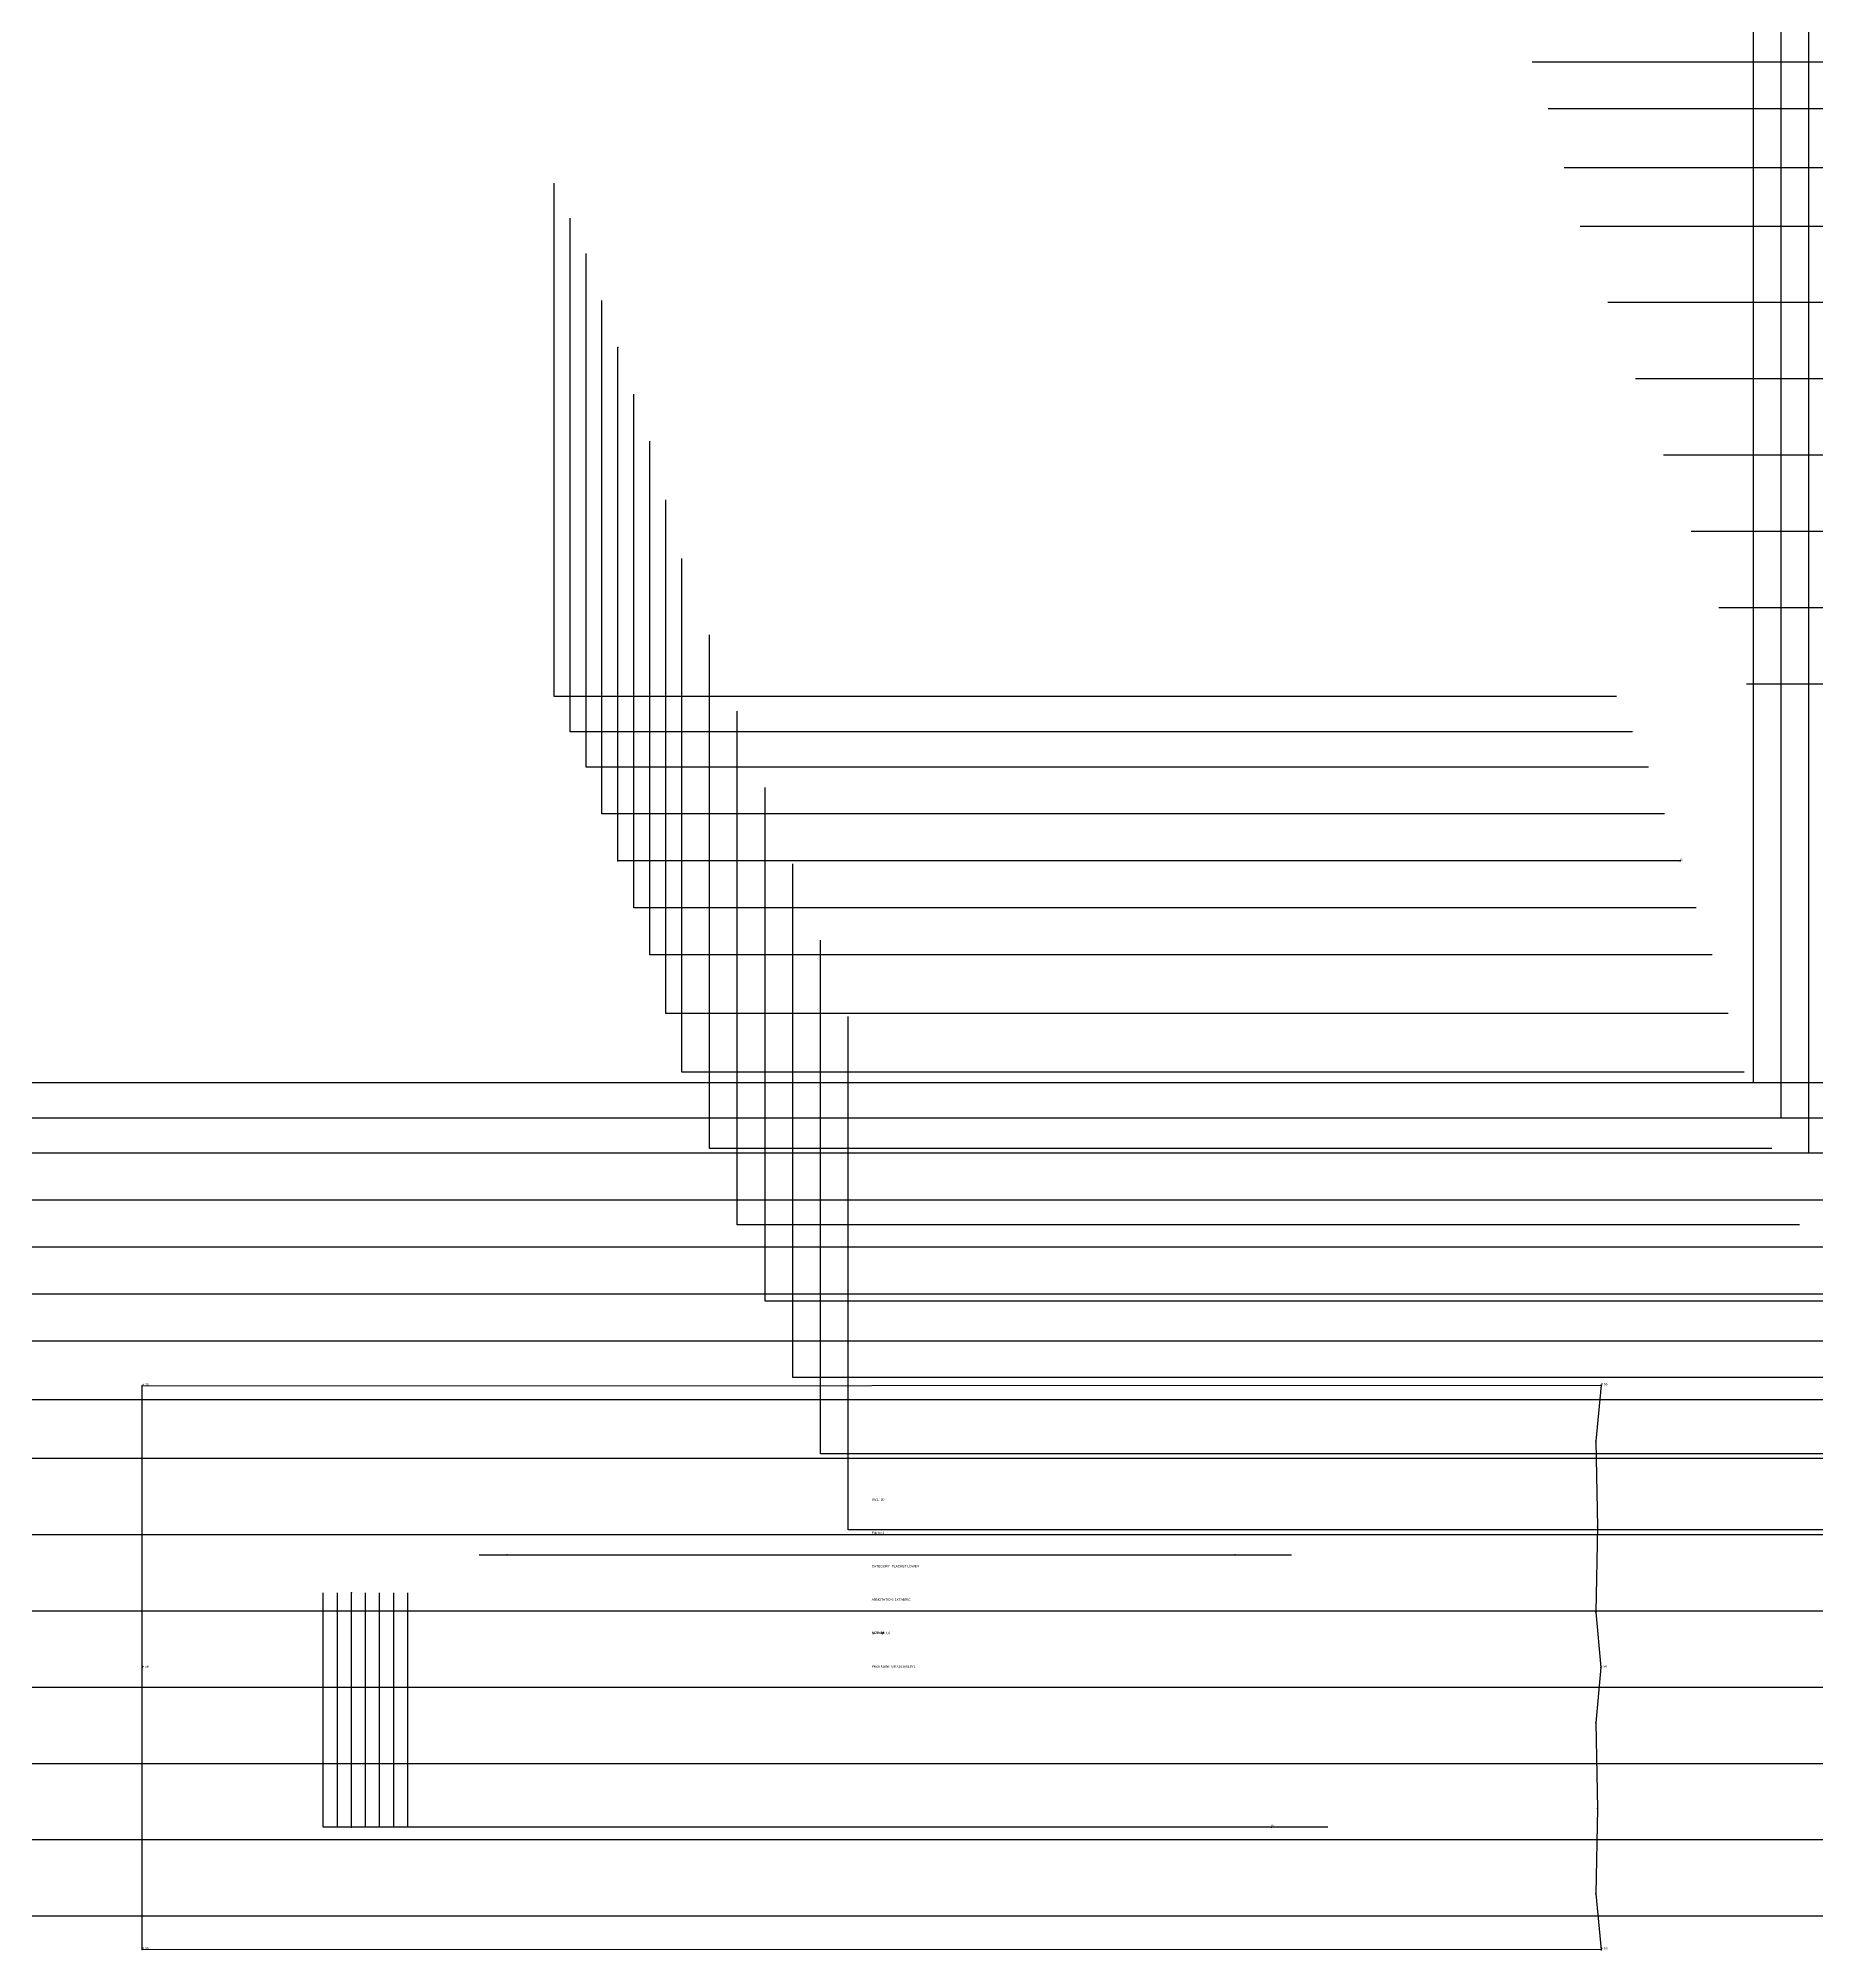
# Model space of a CAD drawing. Extents: x -43 to 1613, y 0 to 910.
# Drawn here: x 827 to 1016.5, y 491.2 to 694.8 of the extents above; entities that cross this region are included whole.
import ezdxf

# ---------------------------------------------------------------- set-up
doc = ezdxf.new("R2010")
doc.units = 0

# ---------------------------------------------------------------- blocks, each defined once
blk = doc.blocks.new('GMX1016S18BK_42')
at = {"layer": '1'}
blk.add_lwpolyline([(1493.6496, 583.5193), (813.6128, 583.5193)], dxfattribs=at)
at = {"layer": '6'}
blk.add_line((1493.6496, 583.5193), (813.6128, 583.5193), dxfattribs=at)
at = {"layer": '8'}
blk.add_line((1009.7136, 583.5193), (1009.7136, 811.017), dxfattribs=at)
blk.add_lwpolyline([(995.1289, 624.6572), (881.9795, 624.6572), (881.9795, 679.3459)], dxfattribs=at)
at = {"layer": '84'}
blk.add_lwpolyline([(1493.6496, 583.5193), (813.6128, 583.5193)], dxfattribs=at)
at = {"layer": '85'}
for points in [[(1009.7136, 583.5193), (1009.7136, 811.017)], [(995.1289, 624.6572), (881.9795, 624.6572), (881.9795, 679.3459)]]:
    blk.add_lwpolyline(points, dxfattribs=at)
blk = doc.blocks.new('GMX1016S18BK_44')
at = {"layer": '1'}
blk.add_lwpolyline([(1497.8508, 579.7703), (807.814, 579.7703)], dxfattribs=at)
at = {"layer": '6'}
blk.add_line((1497.8508, 579.7703), (807.814, 579.7703), dxfattribs=at)
at = {"layer": '8'}
blk.add_line((1012.665, 579.7703), (1012.665, 814.7686), dxfattribs=at)
blk.add_lwpolyline([(996.8307, 620.9081), (883.6813, 620.9081), (883.6813, 675.5969)], dxfattribs=at)
at = {"layer": '84'}
blk.add_lwpolyline([(1497.8508, 579.7703), (807.814, 579.7703)], dxfattribs=at)
at = {"layer": '85'}
for points in [[(1012.665, 579.7703), (1012.665, 814.7686)], [(996.8307, 620.9081), (883.6813, 620.9081), (883.6813, 675.5969)]]:
    blk.add_lwpolyline(points, dxfattribs=at)
blk = doc.blocks.new('GMX1016S18BK_46')
at = {"layer": '1'}
blk.add_lwpolyline([(1502.0519, 576.0187), (802.0152, 576.0187)], dxfattribs=at)
at = {"layer": '6'}
blk.add_line((1502.0519, 576.0187), (802.0152, 576.0187), dxfattribs=at)
at = {"layer": '8'}
blk.add_line((1015.6165, 576.0187), (1015.6165, 818.5176), dxfattribs=at)
blk.add_lwpolyline([(998.5325, 617.1566), (885.3831, 617.1566), (885.3831, 671.8453)], dxfattribs=at)
at = {"layer": '84'}
blk.add_lwpolyline([(1502.0519, 576.0187), (802.0152, 576.0187)], dxfattribs=at)
at = {"layer": '85'}
for points in [[(1015.6165, 576.0187), (1015.6165, 818.5176)], [(998.5325, 617.1566), (885.3831, 617.1566), (885.3831, 671.8453)]]:
    blk.add_lwpolyline(points, dxfattribs=at)
blk = doc.blocks.new('GMX1016S18BK_48')
at = {"layer": '1'}
blk.add_lwpolyline([(1506.2531, 571.02), (796.2164, 571.02)], dxfattribs=at)
at = {"layer": '6'}
blk.add_line((1506.2531, 571.02), (796.2164, 571.02), dxfattribs=at)
at = {"layer": '8'}
blk.add_lwpolyline([(1000.2343, 612.1578), (887.0849, 612.1578), (887.0849, 666.8466)], dxfattribs=at)
at = {"layer": '84'}
blk.add_lwpolyline([(1506.2531, 571.02), (796.2164, 571.02)], dxfattribs=at)
at = {"layer": '85'}
blk.add_lwpolyline([(1000.2343, 612.1578), (887.0849, 612.1578), (887.0849, 666.8466)], dxfattribs=at)
blk = doc.blocks.new('GMX1016S18BK_50')
at = {"layer": '1'}
blk.add_lwpolyline([(1510.4542, 566.0187), (790.4176, 566.0187)], dxfattribs=at)
at = {"layer": '2'}
for p in [(888.7867, 661.8453), (888.7867, 607.1566), (1001.9361, 607.1566)]:
    blk.add_point(p, dxfattribs=at)
at = {"layer": '6'}
blk.add_line((1510.4542, 566.0187), (790.4176, 566.0187), dxfattribs=at)
at = {"layer": '8'}
blk.add_lwpolyline([(1001.9361, 607.1566), (888.7867, 607.1566), (888.7867, 661.8453)], dxfattribs=at)
at = {"layer": '84'}
blk.add_lwpolyline([(1510.4542, 566.0187), (790.4176, 566.0187)], dxfattribs=at)
at = {"layer": '85'}
blk.add_lwpolyline([(1001.9361, 607.1566), (888.7867, 607.1566), (888.7867, 661.8453)], dxfattribs=at)
at = {"layer": '8'}
blk.add_text('B', height=0.25, dxfattribs=at).set_placement((1001.9361, 607.1566))
at = {"layer": '85'}
blk.add_text('B', height=0.25, dxfattribs=at).set_placement((1001.9361, 607.1566))
blk = doc.blocks.new('GMX1016S18BK_52')
at = {"layer": '1'}
blk.add_lwpolyline([(1514.6554, 561.02), (784.6187, 561.02)], dxfattribs=at)
at = {"layer": '5'}
blk.add_line((986.1677, 692.2694), (1356.0603, 692.2694), dxfattribs=at)
at = {"layer": '6'}
blk.add_line((1514.6554, 561.02), (784.6187, 561.02), dxfattribs=at)
at = {"layer": '7'}
blk.add_line((986.1677, 692.2694), (1356.0603, 692.2694), dxfattribs=at)
at = {"layer": '8'}
blk.add_lwpolyline([(1003.6379, 602.1579), (890.4885, 602.1579), (890.4885, 656.8466)], dxfattribs=at)
at = {"layer": '84'}
blk.add_lwpolyline([(1514.6554, 561.02), (784.6187, 561.02)], dxfattribs=at)
at = {"layer": '85'}
blk.add_lwpolyline([(1003.6379, 602.1579), (890.4885, 602.1579), (890.4885, 656.8466)], dxfattribs=at)
blk = doc.blocks.new('GMX1016S18BK_54')
at = {"layer": '1'}
blk.add_lwpolyline([(1518.8566, 556.0187), (778.8199, 556.0187)], dxfattribs=at)
at = {"layer": '5'}
blk.add_line((987.8696, 687.2682), (1357.7621, 687.2682), dxfattribs=at)
at = {"layer": '6'}
blk.add_line((1518.8566, 556.0187), (778.8199, 556.0187), dxfattribs=at)
at = {"layer": '7'}
blk.add_line((987.8696, 687.2682), (1357.7621, 687.2682), dxfattribs=at)
at = {"layer": '8'}
blk.add_lwpolyline([(1005.3397, 597.1566), (892.1903, 597.1566), (892.1903, 651.8453)], dxfattribs=at)
at = {"layer": '84'}
blk.add_lwpolyline([(1518.8566, 556.0187), (778.8199, 556.0187)], dxfattribs=at)
at = {"layer": '85'}
blk.add_lwpolyline([(1005.3397, 597.1566), (892.1903, 597.1566), (892.1903, 651.8453)], dxfattribs=at)
blk = doc.blocks.new('GMX1016S18BK_56')
at = {"layer": '1'}
blk.add_lwpolyline([(1523.0577, 549.7704), (773.0211, 549.7704)], dxfattribs=at)
at = {"layer": '5'}
blk.add_line((989.5714, 681.0198), (1359.4639, 681.0198), dxfattribs=at)
at = {"layer": '6'}
blk.add_line((1523.0577, 549.7704), (773.0211, 549.7704), dxfattribs=at)
at = {"layer": '7'}
blk.add_line((989.5714, 681.0198), (1359.4639, 681.0198), dxfattribs=at)
at = {"layer": '8'}
blk.add_lwpolyline([(1007.0415, 590.9082), (893.8921, 590.9082), (893.8921, 645.5969)], dxfattribs=at)
at = {"layer": '84'}
blk.add_lwpolyline([(1523.0577, 549.7704), (773.0211, 549.7704)], dxfattribs=at)
at = {"layer": '85'}
blk.add_lwpolyline([(1007.0415, 590.9082), (893.8921, 590.9082), (893.8921, 645.5969)], dxfattribs=at)
blk = doc.blocks.new('GMX1016S18BK_58')
at = {"layer": '1'}
blk.add_lwpolyline([(1527.2589, 543.5194), (767.2223, 543.5194)], dxfattribs=at)
at = {"layer": '5'}
blk.add_line((991.2731, 674.7688), (1361.1657, 674.7688), dxfattribs=at)
at = {"layer": '6'}
blk.add_line((1527.2589, 543.5194), (767.2223, 543.5194), dxfattribs=at)
at = {"layer": '7'}
blk.add_line((991.2731, 674.7688), (1361.1657, 674.7688), dxfattribs=at)
at = {"layer": '8'}
blk.add_lwpolyline([(1008.7433, 584.6572), (895.5939, 584.6572), (895.5939, 639.346)], dxfattribs=at)
at = {"layer": '84'}
blk.add_lwpolyline([(1527.2589, 543.5194), (767.2223, 543.5194)], dxfattribs=at)
at = {"layer": '85'}
blk.add_lwpolyline([(1008.7433, 584.6572), (895.5939, 584.6572), (895.5939, 639.346)], dxfattribs=at)
blk = doc.blocks.new('GMX1016S18BK_60')
at = {"layer": '1'}
blk.add_lwpolyline([(1532.7097, 535.394), (760.1738, 535.394)], dxfattribs=at)
at = {"layer": '5'}
blk.add_line((994.2246, 666.6434), (1364.1172, 666.6434), dxfattribs=at)
at = {"layer": '6'}
blk.add_line((1532.7097, 535.394), (760.1738, 535.394), dxfattribs=at)
at = {"layer": '7'}
blk.add_line((994.2246, 666.6434), (1364.1172, 666.6434), dxfattribs=at)
at = {"layer": '8'}
blk.add_lwpolyline([(1011.6948, 576.5318), (898.5454, 576.5318), (898.5454, 631.2205)], dxfattribs=at)
at = {"layer": '84'}
blk.add_lwpolyline([(1532.7097, 535.394), (760.1738, 535.394)], dxfattribs=at)
at = {"layer": '85'}
blk.add_lwpolyline([(1011.6948, 576.5318), (898.5454, 576.5318), (898.5454, 631.2205)], dxfattribs=at)
blk = doc.blocks.new('GMX1016S18BK_62')
at = {"layer": '1'}
blk.add_lwpolyline([(1538.1606, 527.2685), (753.1253, 527.2685)], dxfattribs=at)
at = {"layer": '5'}
blk.add_line((997.1761, 658.5179), (1367.0687, 658.5179), dxfattribs=at)
at = {"layer": '6'}
blk.add_line((1538.1606, 527.2685), (753.1253, 527.2685), dxfattribs=at)
at = {"layer": '7'}
blk.add_line((997.1761, 658.5179), (1367.0687, 658.5179), dxfattribs=at)
at = {"layer": '8'}
blk.add_lwpolyline([(1014.6462, 568.4063), (901.4968, 568.4063), (901.4968, 623.0951)], dxfattribs=at)
at = {"layer": '84'}
blk.add_lwpolyline([(1538.1606, 527.2685), (753.1253, 527.2685)], dxfattribs=at)
at = {"layer": '85'}
blk.add_lwpolyline([(1014.6462, 568.4063), (901.4968, 568.4063), (901.4968, 623.0951)], dxfattribs=at)
blk = doc.blocks.new('GMX1016S18BK_64')
at = {"layer": '1'}
blk.add_lwpolyline([(1543.6114, 519.143), (746.0768, 519.143)], dxfattribs=at)
at = {"layer": '5'}
blk.add_line((1000.1276, 650.3925), (1370.0202, 650.3925), dxfattribs=at)
at = {"layer": '6'}
blk.add_line((1543.6114, 519.143), (746.0768, 519.143), dxfattribs=at)
at = {"layer": '7'}
blk.add_line((1000.1276, 650.3925), (1370.0202, 650.3925), dxfattribs=at)
at = {"layer": '8'}
blk.add_lwpolyline([(1017.5977, 560.2809), (904.4483, 560.2809), (904.4483, 614.9696)], dxfattribs=at)
at = {"layer": '84'}
blk.add_lwpolyline([(1543.6114, 519.143), (746.0768, 519.143)], dxfattribs=at)
at = {"layer": '85'}
blk.add_lwpolyline([(1017.5977, 560.2809), (904.4483, 560.2809), (904.4483, 614.9696)], dxfattribs=at)
blk = doc.blocks.new('GMX1016S18BK_66')
at = {"layer": '1'}
blk.add_lwpolyline([(1549.0622, 511.0176), (739.0283, 511.0176)], dxfattribs=at)
at = {"layer": '5'}
blk.add_line((1003.0791, 642.267), (1372.9717, 642.267), dxfattribs=at)
at = {"layer": '6'}
blk.add_line((1549.0622, 511.0176), (739.0283, 511.0176), dxfattribs=at)
at = {"layer": '7'}
blk.add_line((1003.0791, 642.267), (1372.9717, 642.267), dxfattribs=at)
at = {"layer": '8'}
blk.add_lwpolyline([(1020.5492, 552.1554), (907.3998, 552.1554), (907.3998, 606.8442)], dxfattribs=at)
at = {"layer": '84'}
blk.add_lwpolyline([(1549.0622, 511.0176), (739.0283, 511.0176)], dxfattribs=at)
at = {"layer": '85'}
blk.add_lwpolyline([(1020.5492, 552.1554), (907.3998, 552.1554), (907.3998, 606.8442)], dxfattribs=at)
blk = doc.blocks.new('GMX1016S18BK_68')
at = {"layer": '1'}
blk.add_lwpolyline([(1554.5131, 502.8921), (731.9798, 502.8921)], dxfattribs=at)
at = {"layer": '5'}
blk.add_line((1006.0305, 634.1415), (1375.9231, 634.1415), dxfattribs=at)
at = {"layer": '6'}
blk.add_line((1554.5131, 502.8921), (731.9798, 502.8921), dxfattribs=at)
at = {"layer": '7'}
blk.add_line((1006.0305, 634.1415), (1375.9231, 634.1415), dxfattribs=at)
at = {"layer": '8'}
blk.add_lwpolyline([(1023.5007, 544.0299), (910.3513, 544.0299), (910.3513, 598.7187)], dxfattribs=at)
at = {"layer": '84'}
blk.add_lwpolyline([(1554.5131, 502.8921), (731.9798, 502.8921)], dxfattribs=at)
at = {"layer": '85'}
blk.add_lwpolyline([(1023.5007, 544.0299), (910.3513, 544.0299), (910.3513, 598.7187)], dxfattribs=at)
blk = doc.blocks.new('GMX1016S18BK_70')
at = {"layer": '1'}
blk.add_lwpolyline([(1559.9639, 494.7667), (724.9313, 494.7667)], dxfattribs=at)
at = {"layer": '5'}
blk.add_line((1008.982, 626.0161), (1378.8746, 626.0161), dxfattribs=at)
at = {"layer": '6'}
blk.add_line((1559.9639, 494.7667), (724.9313, 494.7667), dxfattribs=at)
at = {"layer": '7'}
blk.add_line((1008.982, 626.0161), (1378.8746, 626.0161), dxfattribs=at)
at = {"layer": '8'}
blk.add_lwpolyline([(1026.4522, 535.9045), (913.3028, 535.9045), (913.3028, 590.5932)], dxfattribs=at)
at = {"layer": '84'}
blk.add_lwpolyline([(1559.9639, 494.7667), (724.9313, 494.7667)], dxfattribs=at)
at = {"layer": '85'}
blk.add_lwpolyline([(1026.4522, 535.9045), (913.3028, 535.9045), (913.3028, 590.5932)], dxfattribs=at)
blk = doc.blocks.new('GMX1016S18YL_42')
at = {"layer": '1'}
for points in [[(838.1213, 551.269), (993.5033, 551.3096)], [(838.1213, 521.2563), (838.1213, 551.269)], [(993.5033, 551.3096), (992.9242, 545.3584), (993.1324, 536.2576), (993.1324, 536.2576), (992.9242, 527.1567), (993.455, 521.2563)], [(838.1213, 491.2437), (838.1213, 521.2563)], [(993.455, 521.2563), (992.9242, 515.3559), (993.1324, 506.2551), (993.1324, 506.2551), (992.9242, 497.1542), (993.5033, 491.203)], [(993.5033, 491.203), (838.1213, 491.2437)]]:
    blk.add_lwpolyline(points, dxfattribs=at)
at = {"layer": '5'}
blk.add_line((882.9955, 533.2756), (960.5264, 533.2756), dxfattribs=at)
at = {"layer": '7'}
blk.add_line((882.9955, 533.2756), (960.5264, 533.2756), dxfattribs=at)
at = {"layer": '8'}
blk.add_lwpolyline([(964.3974, 504.2612), (866.4067, 504.2612), (866.4067, 529.204)], dxfattribs=at)
at = {"layer": '84'}
for points in [[(838.1213, 551.269), (993.5033, 551.3096)], [(838.1213, 521.2563), (838.1213, 551.269)], [(993.5033, 551.3096), (992.9242, 545.3584), (993.1324, 536.2576), (993.1324, 536.2576), (992.9242, 527.1567), (993.455, 521.2563)], [(838.1213, 491.2437), (838.1213, 521.2563)], [(993.455, 521.2563), (992.9242, 515.3559), (993.1324, 506.2551), (993.1324, 506.2551), (992.9242, 497.1542), (993.5033, 491.203)], [(993.5033, 491.203), (838.1213, 491.2437)]]:
    blk.add_lwpolyline(points, dxfattribs=at)
at = {"layer": '85'}
blk.add_lwpolyline([(964.3974, 504.2612), (866.4067, 504.2612), (866.4067, 529.204)], dxfattribs=at)
at = {"layer": '1'}
for s, p in [('SIZE: 42', (915.8123, 524.8123)), ('Piece Name: GMX1016S18YL', (915.8123, 521.2563))]:
    blk.add_text(s, height=0.25, dxfattribs=at).set_placement(p)
blk = doc.blocks.new('GMX1016S18YL_44')
at = {"layer": '1'}
for points in [[(838.1213, 551.269), (993.5033, 551.3096)], [(838.1213, 521.2563), (838.1213, 551.269)], [(993.5033, 551.3096), (992.9242, 545.3584), (993.1324, 536.2576), (993.1324, 536.2576), (992.9242, 527.1567), (993.455, 521.2563)], [(838.1213, 491.2437), (838.1213, 521.2563)], [(993.455, 521.2563), (992.9242, 515.3559), (993.1324, 506.2551), (993.1324, 506.2551), (992.9242, 497.1542), (993.5033, 491.203)], [(993.5033, 491.203), (838.1213, 491.2437)]]:
    blk.add_lwpolyline(points, dxfattribs=at)
at = {"layer": '5'}
blk.add_line((881.4944, 533.2756), (959.0253, 533.2756), dxfattribs=at)
at = {"layer": '7'}
blk.add_line((881.4944, 533.2756), (959.0253, 533.2756), dxfattribs=at)
at = {"layer": '8'}
blk.add_lwpolyline([(962.8963, 504.2612), (864.9056, 504.2612), (864.9056, 529.204)], dxfattribs=at)
at = {"layer": '84'}
for points in [[(838.1213, 551.269), (993.5033, 551.3096)], [(838.1213, 521.2563), (838.1213, 551.269)], [(993.5033, 551.3096), (992.9242, 545.3584), (993.1324, 536.2576), (993.1324, 536.2576), (992.9242, 527.1567), (993.455, 521.2563)], [(838.1213, 491.2437), (838.1213, 521.2563)], [(993.455, 521.2563), (992.9242, 515.3559), (993.1324, 506.2551), (993.1324, 506.2551), (992.9242, 497.1542), (993.5033, 491.203)], [(993.5033, 491.203), (838.1213, 491.2437)]]:
    blk.add_lwpolyline(points, dxfattribs=at)
at = {"layer": '85'}
blk.add_lwpolyline([(962.8963, 504.2612), (864.9056, 504.2612), (864.9056, 529.204)], dxfattribs=at)
at = {"layer": '1'}
for s, p in [('SIZE: 44', (915.8123, 524.8123)), ('Piece Name: GMX1016S18YL', (915.8123, 521.2563))]:
    blk.add_text(s, height=0.25, dxfattribs=at).set_placement(p)
blk = doc.blocks.new('GMX1016S18YL_46')
at = {"layer": '1'}
for points in [[(838.1213, 551.269), (993.5033, 551.3096)], [(838.1213, 521.2563), (838.1213, 551.269)], [(993.5033, 551.3096), (992.9242, 545.3584), (993.1324, 536.2576), (993.1324, 536.2576), (992.9242, 527.1567), (993.455, 521.2563)], [(838.1213, 491.2437), (838.1213, 521.2563)], [(993.455, 521.2563), (992.9242, 515.3559), (993.1324, 506.2551), (993.1324, 506.2551), (992.9242, 497.1542), (993.5033, 491.203)], [(993.5033, 491.203), (838.1213, 491.2437)]]:
    blk.add_lwpolyline(points, dxfattribs=at)
at = {"layer": '5'}
blk.add_line((879.9932, 533.2756), (957.5242, 533.2756), dxfattribs=at)
at = {"layer": '7'}
blk.add_line((879.9932, 533.2756), (957.5242, 533.2756), dxfattribs=at)
at = {"layer": '8'}
blk.add_lwpolyline([(961.3951, 504.2612), (863.4045, 504.2612), (863.4045, 529.204)], dxfattribs=at)
at = {"layer": '84'}
for points in [[(838.1213, 551.269), (993.5033, 551.3096)], [(838.1213, 521.2563), (838.1213, 551.269)], [(993.5033, 551.3096), (992.9242, 545.3584), (993.1324, 536.2576), (993.1324, 536.2576), (992.9242, 527.1567), (993.455, 521.2563)], [(838.1213, 491.2437), (838.1213, 521.2563)], [(993.455, 521.2563), (992.9242, 515.3559), (993.1324, 506.2551), (993.1324, 506.2551), (992.9242, 497.1542), (993.5033, 491.203)], [(993.5033, 491.203), (838.1213, 491.2437)]]:
    blk.add_lwpolyline(points, dxfattribs=at)
at = {"layer": '85'}
blk.add_lwpolyline([(961.3951, 504.2612), (863.4045, 504.2612), (863.4045, 529.204)], dxfattribs=at)
at = {"layer": '1'}
for s, p in [('SIZE: 46', (915.8123, 524.8123)), ('Piece Name: GMX1016S18YL', (915.8123, 521.2563))]:
    blk.add_text(s, height=0.25, dxfattribs=at).set_placement(p)
blk = doc.blocks.new('GMX1016S18YL_48')
at = {"layer": '1'}
for points in [[(838.1213, 551.269), (993.5033, 551.3096)], [(838.1213, 521.2563), (838.1213, 551.269)], [(993.5033, 551.3096), (992.9242, 545.3584), (993.1324, 536.2576), (993.1324, 536.2576), (992.9242, 527.1567), (993.455, 521.2563)], [(838.1213, 491.2437), (838.1213, 521.2563)], [(993.455, 521.2563), (992.9242, 515.3559), (993.1324, 506.2551), (993.1324, 506.2551), (992.9242, 497.1542), (993.5033, 491.203)], [(993.5033, 491.203), (838.1213, 491.2437)]]:
    blk.add_lwpolyline(points, dxfattribs=at)
at = {"layer": '5'}
blk.add_line((878.4921, 533.2756), (956.023, 533.2756), dxfattribs=at)
at = {"layer": '7'}
blk.add_line((878.4921, 533.2756), (956.023, 533.2756), dxfattribs=at)
at = {"layer": '8'}
blk.add_lwpolyline([(959.894, 504.2612), (861.9033, 504.2612), (861.9033, 529.204)], dxfattribs=at)
at = {"layer": '84'}
for points in [[(838.1213, 551.269), (993.5033, 551.3096)], [(838.1213, 521.2563), (838.1213, 551.269)], [(993.5033, 551.3096), (992.9242, 545.3584), (993.1324, 536.2576), (993.1324, 536.2576), (992.9242, 527.1567), (993.455, 521.2563)], [(838.1213, 491.2437), (838.1213, 521.2563)], [(993.455, 521.2563), (992.9242, 515.3559), (993.1324, 506.2551), (993.1324, 506.2551), (992.9242, 497.1542), (993.5033, 491.203)], [(993.5033, 491.203), (838.1213, 491.2437)]]:
    blk.add_lwpolyline(points, dxfattribs=at)
at = {"layer": '85'}
blk.add_lwpolyline([(959.894, 504.2612), (861.9033, 504.2612), (861.9033, 529.204)], dxfattribs=at)
at = {"layer": '1'}
for s, p in [('SIZE: 48', (915.8123, 524.8123)), ('Piece Name: GMX1016S18YL', (915.8123, 521.2563))]:
    blk.add_text(s, height=0.25, dxfattribs=at).set_placement(p)
blk = doc.blocks.new('GMX1016S18YL_50')
at = {"layer": '1'}
for points in [[(838.1213, 551.269), (993.5033, 551.3096)], [(838.1213, 521.2563), (838.1213, 551.269)], [(993.5033, 551.3096), (992.9242, 545.3584), (993.1324, 536.2576), (993.1324, 536.2576), (992.9242, 527.1567), (993.455, 521.2563)], [(838.1213, 491.2437), (838.1213, 521.2563)], [(993.455, 521.2563), (992.9242, 515.3559), (993.1324, 506.2551), (993.1324, 506.2551), (992.9242, 497.1542), (993.5033, 491.203)], [(993.5033, 491.203), (838.1213, 491.2437)]]:
    blk.add_lwpolyline(points, dxfattribs=at)
at = {"layer": '2'}
for p in [(838.1213, 551.269), (838.1213, 551.269), (993.5033, 551.3096), (993.5033, 551.3096), (992.9242, 545.3584), (993.1324, 536.2576), (993.1324, 536.2576), (876.9909, 533.2756), (954.5219, 533.2756), (860.4022, 529.204), (992.9242, 527.1567), (838.1213, 521.2563), (838.1213, 521.2563), (993.455, 521.2563), (993.455, 521.2563), (992.9242, 515.3559), (993.1324, 506.2551), (993.1324, 506.2551), (860.4022, 504.2612), (958.3928, 504.2612), (992.9242, 497.1542), (838.1213, 491.2437), (838.1213, 491.2437), (993.5033, 491.203), (993.5033, 491.203)]:
    blk.add_point(p, dxfattribs=at)
at = {"layer": '4'}
for p in [(993.1324, 536.2576, -3.998), (838.1213, 521.2563, -3.998), (838.1213, 521.2563, -3.998), (993.455, 521.2563, -3.998), (993.1324, 506.2551, -3.998)]:
    blk.add_point(p, dxfattribs=at)
at = {"layer": '5'}
blk.add_line((876.9909, 533.2756), (954.5219, 533.2756), dxfattribs=at)
at = {"layer": '7'}
blk.add_line((876.9909, 533.2756), (954.5219, 533.2756), dxfattribs=at)
at = {"layer": '8'}
blk.add_lwpolyline([(958.3928, 504.2612), (860.4022, 504.2612), (860.4022, 529.204)], dxfattribs=at)
at = {"layer": '84'}
for points in [[(838.1213, 551.269), (993.5033, 551.3096)], [(838.1213, 521.2563), (838.1213, 551.269)], [(993.5033, 551.3096), (992.9242, 545.3584), (993.1324, 536.2576), (993.1324, 536.2576), (992.9242, 527.1567), (993.455, 521.2563)], [(838.1213, 491.2437), (838.1213, 521.2563)], [(993.455, 521.2563), (992.9242, 515.3559), (993.1324, 506.2551), (993.1324, 506.2551), (992.9242, 497.1542), (993.5033, 491.203)], [(993.5033, 491.203), (838.1213, 491.2437)]]:
    blk.add_lwpolyline(points, dxfattribs=at)
at = {"layer": '85'}
blk.add_lwpolyline([(958.3928, 504.2612), (860.4022, 504.2612), (860.4022, 529.204)], dxfattribs=at)
at = {"layer": '1'}
for s, p in [('# 56', (838.1213, 551.269)), ('# 56', (838.1213, 551.269)), ('# 56', (993.5033, 551.3096)), ('# 56', (993.5033, 551.3096)), ('SIZE: 50', (915.8123, 539.0363)), ('Fabric: 1', (915.8123, 535.4803)), ('CATEGORY: PLACKET LOWER', (915.8123, 531.9243)), ('ANNOTATION: 1XFABRIC', (915.8123, 528.3683)), ('Quantity: 1,0', (915.8123, 524.8123)), ('# 56', (838.1213, 521.2563)), ('# 56', (838.1213, 521.2563)), ('Piece Name: GMX1016S18YL', (915.8123, 521.2563)), ('# 56', (993.455, 521.2563)), ('# 56', (838.1213, 491.2437)), ('# 56', (838.1213, 491.2437)), ('# 56', (993.5033, 491.203)), ('# 56', (993.5033, 491.203))]:
    blk.add_text(s, height=0.25, dxfattribs=at).set_placement(p)
at = {"layer": '8'}
blk.add_text('B', height=0.25, dxfattribs=at).set_placement((958.3928, 504.2612))
at = {"layer": '85'}
blk.add_text('B', height=0.25, dxfattribs=at).set_placement((958.3928, 504.2612))
blk = doc.blocks.new('GMX1016S18YL_52')
at = {"layer": '1'}
for points in [[(838.1213, 551.269), (993.5033, 551.3096)], [(838.1213, 521.2563), (838.1213, 551.269)], [(993.5033, 551.3096), (992.9242, 545.3584), (993.1324, 536.2576), (993.1324, 536.2576), (992.9242, 527.1567), (993.455, 521.2563)], [(838.1213, 491.2437), (838.1213, 521.2563)], [(993.455, 521.2563), (992.9242, 515.3559), (993.1324, 506.2551), (993.1324, 506.2551), (992.9242, 497.1542), (993.5033, 491.203)], [(993.5033, 491.203), (838.1213, 491.2437)]]:
    blk.add_lwpolyline(points, dxfattribs=at)
at = {"layer": '5'}
blk.add_line((875.4898, 533.2756), (953.0208, 533.2756), dxfattribs=at)
at = {"layer": '7'}
blk.add_line((875.4898, 533.2756), (953.0208, 533.2756), dxfattribs=at)
at = {"layer": '8'}
blk.add_lwpolyline([(956.8917, 504.2612), (858.9011, 504.2612), (858.9011, 529.204)], dxfattribs=at)
at = {"layer": '84'}
for points in [[(838.1213, 551.269), (993.5033, 551.3096)], [(838.1213, 521.2563), (838.1213, 551.269)], [(993.5033, 551.3096), (992.9242, 545.3584), (993.1324, 536.2576), (993.1324, 536.2576), (992.9242, 527.1567), (993.455, 521.2563)], [(838.1213, 491.2437), (838.1213, 521.2563)], [(993.455, 521.2563), (992.9242, 515.3559), (993.1324, 506.2551), (993.1324, 506.2551), (992.9242, 497.1542), (993.5033, 491.203)], [(993.5033, 491.203), (838.1213, 491.2437)]]:
    blk.add_lwpolyline(points, dxfattribs=at)
at = {"layer": '85'}
blk.add_lwpolyline([(956.8917, 504.2612), (858.9011, 504.2612), (858.9011, 529.204)], dxfattribs=at)
at = {"layer": '1'}
for s, p in [('SIZE: 52', (915.8123, 524.8123)), ('Piece Name: GMX1016S18YL', (915.8123, 521.2563))]:
    blk.add_text(s, height=0.25, dxfattribs=at).set_placement(p)
blk = doc.blocks.new('GMX1016S18YL_54')
at = {"layer": '1'}
for points in [[(838.1213, 551.269), (993.5033, 551.3096)], [(838.1213, 521.2563), (838.1213, 551.269)], [(993.5033, 551.3096), (992.9242, 545.3584), (993.1324, 536.2576), (993.1324, 536.2576), (992.9242, 527.1567), (993.455, 521.2563)], [(838.1213, 491.2437), (838.1213, 521.2563)], [(993.455, 521.2563), (992.9242, 515.3559), (993.1324, 506.2551), (993.1324, 506.2551), (992.9242, 497.1542), (993.5033, 491.203)], [(993.5033, 491.203), (838.1213, 491.2437)]]:
    blk.add_lwpolyline(points, dxfattribs=at)
at = {"layer": '5'}
blk.add_line((873.9887, 533.2756), (951.5196, 533.2756), dxfattribs=at)
at = {"layer": '7'}
blk.add_line((873.9887, 533.2756), (951.5196, 533.2756), dxfattribs=at)
at = {"layer": '8'}
blk.add_lwpolyline([(955.3906, 504.2612), (857.3999, 504.2612), (857.3999, 529.204)], dxfattribs=at)
at = {"layer": '84'}
for points in [[(838.1213, 551.269), (993.5033, 551.3096)], [(838.1213, 521.2563), (838.1213, 551.269)], [(993.5033, 551.3096), (992.9242, 545.3584), (993.1324, 536.2576), (993.1324, 536.2576), (992.9242, 527.1567), (993.455, 521.2563)], [(838.1213, 491.2437), (838.1213, 521.2563)], [(993.455, 521.2563), (992.9242, 515.3559), (993.1324, 506.2551), (993.1324, 506.2551), (992.9242, 497.1542), (993.5033, 491.203)], [(993.5033, 491.203), (838.1213, 491.2437)]]:
    blk.add_lwpolyline(points, dxfattribs=at)
at = {"layer": '85'}
blk.add_lwpolyline([(955.3906, 504.2612), (857.3999, 504.2612), (857.3999, 529.204)], dxfattribs=at)
at = {"layer": '1'}
for s, p in [('SIZE: 54', (915.8123, 524.8123)), ('Piece Name: GMX1016S18YL', (915.8123, 521.2563))]:
    blk.add_text(s, height=0.25, dxfattribs=at).set_placement(p)
blk = doc.blocks.new('GMX1016S18YL_56')
at = {"layer": '1'}
for points in [[(838.1213, 551.269), (993.5033, 551.3096)], [(838.1213, 521.2563), (838.1213, 551.269)], [(993.5033, 551.3096), (992.9242, 545.3584), (993.1324, 536.2576), (993.1324, 536.2576), (992.9242, 527.1567), (993.455, 521.2563)], [(838.1213, 491.2437), (838.1213, 521.2563)], [(993.455, 521.2563), (992.9242, 515.3559), (993.1324, 506.2551), (993.1324, 506.2551), (992.9242, 497.1542), (993.5033, 491.203)], [(993.5033, 491.203), (838.1213, 491.2437)]]:
    blk.add_lwpolyline(points, dxfattribs=at)
at = {"layer": '5'}
blk.add_line((873.9887, 533.2756), (951.5196, 533.2756), dxfattribs=at)
at = {"layer": '7'}
blk.add_line((873.9887, 533.2756), (951.5196, 533.2756), dxfattribs=at)
at = {"layer": '8'}
blk.add_lwpolyline([(955.3906, 504.2612), (857.3999, 504.2612), (857.3999, 529.204)], dxfattribs=at)
at = {"layer": '84'}
for points in [[(838.1213, 551.269), (993.5033, 551.3096)], [(838.1213, 521.2563), (838.1213, 551.269)], [(993.5033, 551.3096), (992.9242, 545.3584), (993.1324, 536.2576), (993.1324, 536.2576), (992.9242, 527.1567), (993.455, 521.2563)], [(838.1213, 491.2437), (838.1213, 521.2563)], [(993.455, 521.2563), (992.9242, 515.3559), (993.1324, 506.2551), (993.1324, 506.2551), (992.9242, 497.1542), (993.5033, 491.203)], [(993.5033, 491.203), (838.1213, 491.2437)]]:
    blk.add_lwpolyline(points, dxfattribs=at)
at = {"layer": '85'}
blk.add_lwpolyline([(955.3906, 504.2612), (857.3999, 504.2612), (857.3999, 529.204)], dxfattribs=at)
at = {"layer": '1'}
for s, p in [('SIZE: 56', (915.8123, 524.8123)), ('Piece Name: GMX1016S18YL', (915.8123, 521.2563))]:
    blk.add_text(s, height=0.25, dxfattribs=at).set_placement(p)
blk = doc.blocks.new('GMX1016S18YL_58')
at = {"layer": '1'}
for points in [[(838.1213, 551.269), (993.5033, 551.3096)], [(838.1213, 521.2563), (838.1213, 551.269)], [(993.5033, 551.3096), (992.9242, 545.3584), (993.1324, 536.2576), (993.1324, 536.2576), (992.9242, 527.1567), (993.455, 521.2563)], [(838.1213, 491.2437), (838.1213, 521.2563)], [(993.455, 521.2563), (992.9242, 515.3559), (993.1324, 506.2551), (993.1324, 506.2551), (992.9242, 497.1542), (993.5033, 491.203)], [(993.5033, 491.203), (838.1213, 491.2437)]]:
    blk.add_lwpolyline(points, dxfattribs=at)
at = {"layer": '5'}
blk.add_line((873.9887, 533.2756), (951.5196, 533.2756), dxfattribs=at)
at = {"layer": '7'}
blk.add_line((873.9887, 533.2756), (951.5196, 533.2756), dxfattribs=at)
at = {"layer": '8'}
blk.add_lwpolyline([(955.3906, 504.2612), (857.3999, 504.2612), (857.3999, 529.204)], dxfattribs=at)
at = {"layer": '84'}
for points in [[(838.1213, 551.269), (993.5033, 551.3096)], [(838.1213, 521.2563), (838.1213, 551.269)], [(993.5033, 551.3096), (992.9242, 545.3584), (993.1324, 536.2576), (993.1324, 536.2576), (992.9242, 527.1567), (993.455, 521.2563)], [(838.1213, 491.2437), (838.1213, 521.2563)], [(993.455, 521.2563), (992.9242, 515.3559), (993.1324, 506.2551), (993.1324, 506.2551), (992.9242, 497.1542), (993.5033, 491.203)], [(993.5033, 491.203), (838.1213, 491.2437)]]:
    blk.add_lwpolyline(points, dxfattribs=at)
at = {"layer": '85'}
blk.add_lwpolyline([(955.3906, 504.2612), (857.3999, 504.2612), (857.3999, 529.204)], dxfattribs=at)
at = {"layer": '1'}
for s, p in [('SIZE: 58', (915.8123, 524.8123)), ('Piece Name: GMX1016S18YL', (915.8123, 521.2563))]:
    blk.add_text(s, height=0.25, dxfattribs=at).set_placement(p)
blk = doc.blocks.new('GMX1016S18YL_60')
at = {"layer": '1'}
for points in [[(838.1213, 551.269), (993.5033, 551.3096)], [(838.1213, 521.2563), (838.1213, 551.269)], [(993.5033, 551.3096), (992.9242, 545.3584), (993.1324, 536.2576), (993.1324, 536.2576), (992.9242, 527.1567), (993.455, 521.2563)], [(838.1213, 491.2437), (838.1213, 521.2563)], [(993.455, 521.2563), (992.9242, 515.3559), (993.1324, 506.2551), (993.1324, 506.2551), (992.9242, 497.1542), (993.5033, 491.203)], [(993.5033, 491.203), (838.1213, 491.2437)]]:
    blk.add_lwpolyline(points, dxfattribs=at)
at = {"layer": '5'}
blk.add_line((873.9887, 533.2756), (951.5196, 533.2756), dxfattribs=at)
at = {"layer": '7'}
blk.add_line((873.9887, 533.2756), (951.5196, 533.2756), dxfattribs=at)
at = {"layer": '8'}
blk.add_lwpolyline([(955.3906, 504.2612), (857.3999, 504.2612), (857.3999, 529.204)], dxfattribs=at)
at = {"layer": '84'}
for points in [[(838.1213, 551.269), (993.5033, 551.3096)], [(838.1213, 521.2563), (838.1213, 551.269)], [(993.5033, 551.3096), (992.9242, 545.3584), (993.1324, 536.2576), (993.1324, 536.2576), (992.9242, 527.1567), (993.455, 521.2563)], [(838.1213, 491.2437), (838.1213, 521.2563)], [(993.455, 521.2563), (992.9242, 515.3559), (993.1324, 506.2551), (993.1324, 506.2551), (992.9242, 497.1542), (993.5033, 491.203)], [(993.5033, 491.203), (838.1213, 491.2437)]]:
    blk.add_lwpolyline(points, dxfattribs=at)
at = {"layer": '85'}
blk.add_lwpolyline([(955.3906, 504.2612), (857.3999, 504.2612), (857.3999, 529.204)], dxfattribs=at)
at = {"layer": '1'}
for s, p in [('SIZE: 60', (915.8123, 524.8123)), ('Piece Name: GMX1016S18YL', (915.8123, 521.2563))]:
    blk.add_text(s, height=0.25, dxfattribs=at).set_placement(p)
blk = doc.blocks.new('GMX1016S18YL_62')
at = {"layer": '1'}
for points in [[(838.1213, 551.269), (993.5033, 551.3096)], [(838.1213, 521.2563), (838.1213, 551.269)], [(993.5033, 551.3096), (992.9242, 545.3584), (993.1324, 536.2576), (993.1324, 536.2576), (992.9242, 527.1567), (993.455, 521.2563)], [(838.1213, 491.2437), (838.1213, 521.2563)], [(993.455, 521.2563), (992.9242, 515.3559), (993.1324, 506.2551), (993.1324, 506.2551), (992.9242, 497.1542), (993.5033, 491.203)], [(993.5033, 491.203), (838.1213, 491.2437)]]:
    blk.add_lwpolyline(points, dxfattribs=at)
at = {"layer": '5'}
blk.add_line((873.9887, 533.2756), (951.5196, 533.2756), dxfattribs=at)
at = {"layer": '7'}
blk.add_line((873.9887, 533.2756), (951.5196, 533.2756), dxfattribs=at)
at = {"layer": '8'}
blk.add_lwpolyline([(955.3906, 504.2612), (857.3999, 504.2612), (857.3999, 529.204)], dxfattribs=at)
at = {"layer": '84'}
for points in [[(838.1213, 551.269), (993.5033, 551.3096)], [(838.1213, 521.2563), (838.1213, 551.269)], [(993.5033, 551.3096), (992.9242, 545.3584), (993.1324, 536.2576), (993.1324, 536.2576), (992.9242, 527.1567), (993.455, 521.2563)], [(838.1213, 491.2437), (838.1213, 521.2563)], [(993.455, 521.2563), (992.9242, 515.3559), (993.1324, 506.2551), (993.1324, 506.2551), (992.9242, 497.1542), (993.5033, 491.203)], [(993.5033, 491.203), (838.1213, 491.2437)]]:
    blk.add_lwpolyline(points, dxfattribs=at)
at = {"layer": '85'}
blk.add_lwpolyline([(955.3906, 504.2612), (857.3999, 504.2612), (857.3999, 529.204)], dxfattribs=at)
at = {"layer": '1'}
for s, p in [('SIZE: 62', (915.8123, 524.8123)), ('Piece Name: GMX1016S18YL', (915.8123, 521.2563))]:
    blk.add_text(s, height=0.25, dxfattribs=at).set_placement(p)
blk = doc.blocks.new('GMX1016S18YL_64')
at = {"layer": '1'}
for points in [[(838.1213, 551.269), (993.5033, 551.3096)], [(838.1213, 521.2563), (838.1213, 551.269)], [(993.5033, 551.3096), (992.9242, 545.3584), (993.1324, 536.2576), (993.1324, 536.2576), (992.9242, 527.1567), (993.455, 521.2563)], [(838.1213, 491.2437), (838.1213, 521.2563)], [(993.455, 521.2563), (992.9242, 515.3559), (993.1324, 506.2551), (993.1324, 506.2551), (992.9242, 497.1542), (993.5033, 491.203)], [(993.5033, 491.203), (838.1213, 491.2437)]]:
    blk.add_lwpolyline(points, dxfattribs=at)
at = {"layer": '5'}
blk.add_line((873.9887, 533.2756), (951.5196, 533.2756), dxfattribs=at)
at = {"layer": '7'}
blk.add_line((873.9887, 533.2756), (951.5196, 533.2756), dxfattribs=at)
at = {"layer": '8'}
blk.add_lwpolyline([(955.3906, 504.2612), (857.3999, 504.2612), (857.3999, 529.204)], dxfattribs=at)
at = {"layer": '84'}
for points in [[(838.1213, 551.269), (993.5033, 551.3096)], [(838.1213, 521.2563), (838.1213, 551.269)], [(993.5033, 551.3096), (992.9242, 545.3584), (993.1324, 536.2576), (993.1324, 536.2576), (992.9242, 527.1567), (993.455, 521.2563)], [(838.1213, 491.2437), (838.1213, 521.2563)], [(993.455, 521.2563), (992.9242, 515.3559), (993.1324, 506.2551), (993.1324, 506.2551), (992.9242, 497.1542), (993.5033, 491.203)], [(993.5033, 491.203), (838.1213, 491.2437)]]:
    blk.add_lwpolyline(points, dxfattribs=at)
at = {"layer": '85'}
blk.add_lwpolyline([(955.3906, 504.2612), (857.3999, 504.2612), (857.3999, 529.204)], dxfattribs=at)
at = {"layer": '1'}
for s, p in [('SIZE: 64', (915.8123, 524.8123)), ('Piece Name: GMX1016S18YL', (915.8123, 521.2563))]:
    blk.add_text(s, height=0.25, dxfattribs=at).set_placement(p)
blk = doc.blocks.new('GMX1016S18YL_66')
at = {"layer": '1'}
for points in [[(838.1213, 551.269), (993.5033, 551.3096)], [(838.1213, 521.2563), (838.1213, 551.269)], [(993.5033, 551.3096), (992.9242, 545.3584), (993.1324, 536.2576), (993.1324, 536.2576), (992.9242, 527.1567), (993.455, 521.2563)], [(838.1213, 491.2437), (838.1213, 521.2563)], [(993.455, 521.2563), (992.9242, 515.3559), (993.1324, 506.2551), (993.1324, 506.2551), (992.9242, 497.1542), (993.5033, 491.203)], [(993.5033, 491.203), (838.1213, 491.2437)]]:
    blk.add_lwpolyline(points, dxfattribs=at)
at = {"layer": '5'}
blk.add_line((873.9887, 533.2756), (951.5196, 533.2756), dxfattribs=at)
at = {"layer": '7'}
blk.add_line((873.9887, 533.2756), (951.5196, 533.2756), dxfattribs=at)
at = {"layer": '8'}
blk.add_lwpolyline([(955.3906, 504.2612), (857.3999, 504.2612), (857.3999, 529.204)], dxfattribs=at)
at = {"layer": '84'}
for points in [[(838.1213, 551.269), (993.5033, 551.3096)], [(838.1213, 521.2563), (838.1213, 551.269)], [(993.5033, 551.3096), (992.9242, 545.3584), (993.1324, 536.2576), (993.1324, 536.2576), (992.9242, 527.1567), (993.455, 521.2563)], [(838.1213, 491.2437), (838.1213, 521.2563)], [(993.455, 521.2563), (992.9242, 515.3559), (993.1324, 506.2551), (993.1324, 506.2551), (992.9242, 497.1542), (993.5033, 491.203)], [(993.5033, 491.203), (838.1213, 491.2437)]]:
    blk.add_lwpolyline(points, dxfattribs=at)
at = {"layer": '85'}
blk.add_lwpolyline([(955.3906, 504.2612), (857.3999, 504.2612), (857.3999, 529.204)], dxfattribs=at)
at = {"layer": '1'}
for s, p in [('SIZE: 66', (915.8123, 524.8123)), ('Piece Name: GMX1016S18YL', (915.8123, 521.2563))]:
    blk.add_text(s, height=0.25, dxfattribs=at).set_placement(p)
blk = doc.blocks.new('GMX1016S18YL_68')
at = {"layer": '1'}
for points in [[(838.1213, 551.269), (993.5033, 551.3096)], [(838.1213, 521.2563), (838.1213, 551.269)], [(993.5033, 551.3096), (992.9242, 545.3584), (993.1324, 536.2576), (993.1324, 536.2576), (992.9242, 527.1567), (993.455, 521.2563)], [(838.1213, 491.2437), (838.1213, 521.2563)], [(993.455, 521.2563), (992.9242, 515.3559), (993.1324, 506.2551), (993.1324, 506.2551), (992.9242, 497.1542), (993.5033, 491.203)], [(993.5033, 491.203), (838.1213, 491.2437)]]:
    blk.add_lwpolyline(points, dxfattribs=at)
at = {"layer": '5'}
blk.add_line((873.9887, 533.2756), (951.5196, 533.2756), dxfattribs=at)
at = {"layer": '7'}
blk.add_line((873.9887, 533.2756), (951.5196, 533.2756), dxfattribs=at)
at = {"layer": '8'}
blk.add_lwpolyline([(955.3906, 504.2612), (857.3999, 504.2612), (857.3999, 529.204)], dxfattribs=at)
at = {"layer": '84'}
for points in [[(838.1213, 551.269), (993.5033, 551.3096)], [(838.1213, 521.2563), (838.1213, 551.269)], [(993.5033, 551.3096), (992.9242, 545.3584), (993.1324, 536.2576), (993.1324, 536.2576), (992.9242, 527.1567), (993.455, 521.2563)], [(838.1213, 491.2437), (838.1213, 521.2563)], [(993.455, 521.2563), (992.9242, 515.3559), (993.1324, 506.2551), (993.1324, 506.2551), (992.9242, 497.1542), (993.5033, 491.203)], [(993.5033, 491.203), (838.1213, 491.2437)]]:
    blk.add_lwpolyline(points, dxfattribs=at)
at = {"layer": '85'}
blk.add_lwpolyline([(955.3906, 504.2612), (857.3999, 504.2612), (857.3999, 529.204)], dxfattribs=at)
at = {"layer": '1'}
for s, p in [('SIZE: 68', (915.8123, 524.8123)), ('Piece Name: GMX1016S18YL', (915.8123, 521.2563))]:
    blk.add_text(s, height=0.25, dxfattribs=at).set_placement(p)
blk = doc.blocks.new('GMX1016S18YL_70')
at = {"layer": '1'}
for points in [[(838.1213, 551.269), (993.5033, 551.3096)], [(838.1213, 521.2563), (838.1213, 551.269)], [(993.5033, 551.3096), (992.9242, 545.3584), (993.1324, 536.2576), (993.1324, 536.2576), (992.9242, 527.1567), (993.455, 521.2563)], [(838.1213, 491.2437), (838.1213, 521.2563)], [(993.455, 521.2563), (992.9242, 515.3559), (993.1324, 506.2551), (993.1324, 506.2551), (992.9242, 497.1542), (993.5033, 491.203)], [(993.5033, 491.203), (838.1213, 491.2437)]]:
    blk.add_lwpolyline(points, dxfattribs=at)
at = {"layer": '5'}
blk.add_line((873.9887, 533.2756), (951.5196, 533.2756), dxfattribs=at)
at = {"layer": '7'}
blk.add_line((873.9887, 533.2756), (951.5196, 533.2756), dxfattribs=at)
at = {"layer": '8'}
blk.add_lwpolyline([(955.3906, 504.2612), (857.3999, 504.2612), (857.3999, 529.204)], dxfattribs=at)
at = {"layer": '84'}
for points in [[(838.1213, 551.269), (993.5033, 551.3096)], [(838.1213, 521.2563), (838.1213, 551.269)], [(993.5033, 551.3096), (992.9242, 545.3584), (993.1324, 536.2576), (993.1324, 536.2576), (992.9242, 527.1567), (993.455, 521.2563)], [(838.1213, 491.2437), (838.1213, 521.2563)], [(993.455, 521.2563), (992.9242, 515.3559), (993.1324, 506.2551), (993.1324, 506.2551), (992.9242, 497.1542), (993.5033, 491.203)], [(993.5033, 491.203), (838.1213, 491.2437)]]:
    blk.add_lwpolyline(points, dxfattribs=at)
at = {"layer": '85'}
blk.add_lwpolyline([(955.3906, 504.2612), (857.3999, 504.2612), (857.3999, 529.204)], dxfattribs=at)
at = {"layer": '1'}
for s, p in [('SIZE: 70', (915.8123, 524.8123)), ('Piece Name: GMX1016S18YL', (915.8123, 521.2563))]:
    blk.add_text(s, height=0.25, dxfattribs=at).set_placement(p)

msp = doc.modelspace()

# ---------------------------------------------------------------- block references
at = {"layer": '1'}
for name in ['GMX1016S18BK_70', 'GMX1016S18BK_68', 'GMX1016S18BK_66', 'GMX1016S18BK_64', 'GMX1016S18BK_62', 'GMX1016S18BK_60', 'GMX1016S18BK_58', 'GMX1016S18BK_56', 'GMX1016S18BK_54', 'GMX1016S18BK_52', 'GMX1016S18BK_50', 'GMX1016S18BK_48', 'GMX1016S18BK_46', 'GMX1016S18BK_44', 'GMX1016S18BK_42', 'GMX1016S18YL_50', 'GMX1016S18YL_42', 'GMX1016S18YL_44', 'GMX1016S18YL_46', 'GMX1016S18YL_48', 'GMX1016S18YL_52', 'GMX1016S18YL_54', 'GMX1016S18YL_56', 'GMX1016S18YL_58', 'GMX1016S18YL_60', 'GMX1016S18YL_62', 'GMX1016S18YL_64', 'GMX1016S18YL_66', 'GMX1016S18YL_68', 'GMX1016S18YL_70']:
    msp.add_blockref(name, (0, 0), dxfattribs=at)

doc.saveas('drawing.dxf')
